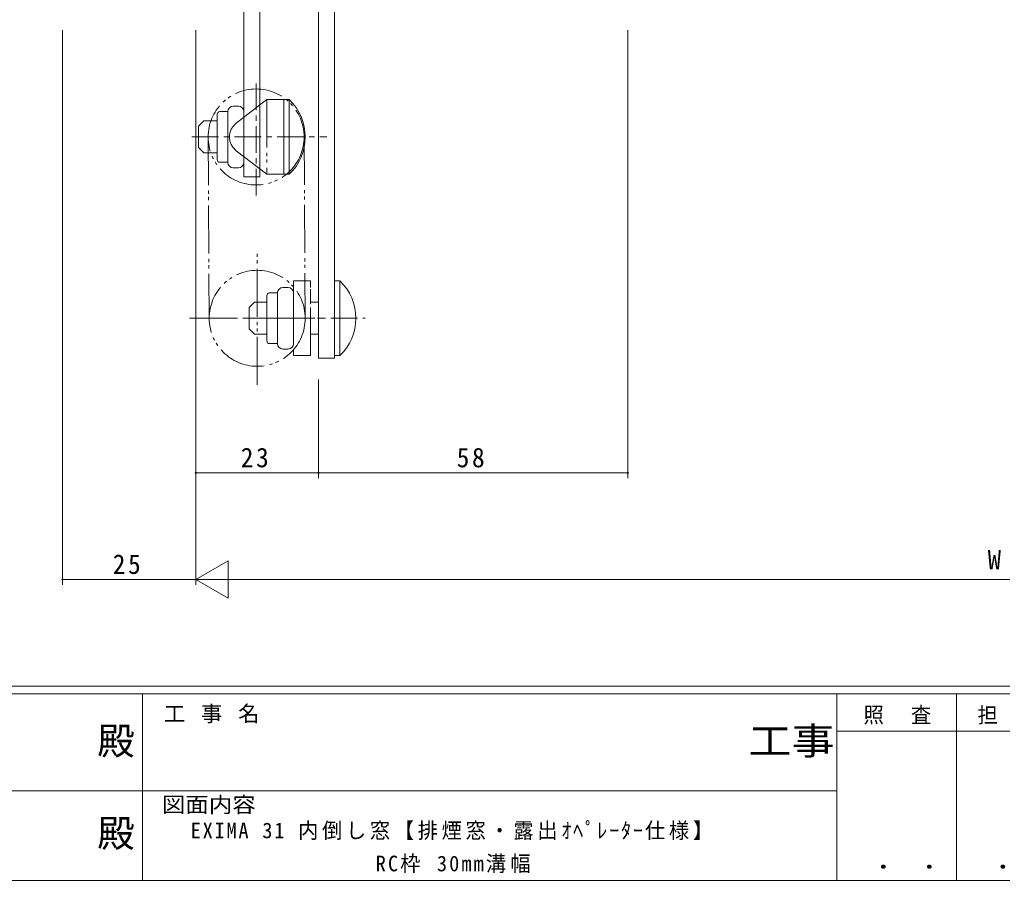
# Model space of a CAD drawing. Units: millimetres on the paper. Extents: x -420 to 373, y -297 to 267.
# Drawn here: x -55.7 to 128.5, y -297 to -135.6 of the extents above; entities that cross this region are included whole.
import ezdxf
from ezdxf.enums import TextEntityAlignment as Align

# ---------------------------------------------------------------- set-up
doc = ezdxf.new("R2010")
doc.units = ezdxf.units.MM
for name, pattern in [('CHAIN1', [8, 5, -1, 1, -1]), ('DASHED3', [4, 3, -1]), ('DOUBLE_CHAIN2', [12.8, 9, -1, 0.6, -0.6, 0.6, -1])]:
    doc.linetypes.add(name, pattern=pattern)
for name, color, linetype, lineweight in [('0-1_YKK_ZWAK', 7, 'Continuous', 9), ('0-5_YKK_13', 4, 'Continuous', 9), ('0-6_YKK_D', 6, 'Continuous', 9)]:
    doc.layers.add(name, color=color, linetype=linetype, lineweight=lineweight)
doc.layers.add('0-2_USER1', color=3, linetype='Continuous')
doc.styles.add('ＭＳ ゴシック', font='')
doc.styles.get('ＭＳ ゴシック').set_extended_font_data('MS Gothic')

msp = doc.modelspace()

# ---------------------------------------------------------------- linework, layer by layer
at = {"layer": '0-1_YKK_ZWAK'}
for p, q in [((352.3, -260.6), (-417.7, -260.6)), ((314.5, -262), (-417.7, -262)), ((-32.7, -262), (-32.7, -297)), ((97.5, -262), (97.5, -297)), ((119.9, -262), (119.9, -297)), ((165.684, -268.999), (97.5, -268.999)), ((-160.1, -280.199), (-31.3, -280.199)), ((-31.3, -280.199), (97.5, -280.199)), ((-417.7, -297), (314.5, -297))]:
    msp.add_line(p, q, dxfattribs=at)
at = {"layer": '0-5_YKK_13'}
for p, q in [((0.298, -114.6), (0.298, -199.1)), ((3.298, -199.1), (3.298, -114.6)), ((-13.702, -165.1), (-13.702, -132.6)), ((-10.702, -132.6), (-10.702, -165.1)), ((-5.202, -150.6), (-6.202, -150.6)), ((-6.202, -164.6), (-6.202, -150.6)), ((-5.202, -150.6), (-5.202, -164.6)), ((-16.702, -152.85), (-18.202, -152.85)), ((-16.702, -152.826), (-16.702, -154.213)), ((-15.702, -151.826), (-14.702, -151.826)), ((-13.702, -152.826), (-13.702, -162.374)), ((-9.402, -152.147), (-9.402, -154.897)), ((-18.702, -153.35), (-18.702, -161.85)), ((-16.702, -160.987), (-16.702, -154.213)), ((-22.202, -155.6), (-22.202, -159.6)), ((-16.702, -160.987), (-16.702, -162.374)), ((-10.702, -160.303), (-10.702, -163.053)), ((-16.702, -162.35), (-18.202, -162.35)), ((-15.702, -163.374), (-14.702, -163.374)), ((-10.702, -165.1), (-13.702, -165.1)), ((-5.202, -164.6), (-6.202, -164.6)), ((-6.402, -185.826), (-5.402, -185.826)), ((4.298, -184.6), (3.298, -184.6)), ((3.298, -184.6), (3.298, -198.6)), ((4.298, -198.6), (4.298, -184.6)), ((-9.402, -195.85), (-9.402, -187.35)), ((-7.402, -186.85), (-8.902, -186.85)), ((-7.402, -188.213), (-7.402, -186.826)), ((-4.402, -196.374), (-4.402, -186.826)), ((-1.202, -186.147), (-1.202, -188.897)), ((-11.702, -188.6), (-12.702, -189.6)), ((-12.702, -193.6), (-12.702, -189.6)), ((-9.402, -188.6), (-11.702, -188.6)), ((-7.402, -188.213), (-7.402, -194.987)), ((-11.702, -194.6), (-12.702, -193.6)), ((-9.402, -194.6), (-11.702, -194.6)), ((-7.402, -196.374), (-7.402, -194.987)), ((-7.402, -196.35), (-8.902, -196.35)), ((-6.402, -197.374), (-5.402, -197.374)), ((4.298, -198.6), (3.298, -198.6)), ((0.298, -199.1), (3.298, -199.1))]:
    msp.add_line(p, q, dxfattribs=at)
at = {"layer": '0-5_YKK_13', "linetype": 'CHAIN1'}
for p, q in [((-11.402, -168.6), (-11.402, -146.6)), ((-23.435, -157.6), (1.884, -157.6)), ((-13.371, -191.6), (9.037, -191.6))]:
    msp.add_line(p, q, dxfattribs=at)
at = {"layer": '0-5_YKK_13', "linetype": 'DOUBLE_CHAIN2'}
for p, q in [((-15.138, -155.027), (-9.402, -150.6)), ((-6.202, -150.6), (-9.402, -150.6)), ((-9.402, -150.6), (-9.402, -164.6)), ((-6.202, -150.6), (-6.202, -164.6)), ((-20.402, -157.653), (-20.202, -191.653)), ((-2.402, -157.547), (-2.202, -191.547)), ((-15.138, -160.173), (-9.402, -164.6)), ((-6.202, -164.6), (-9.402, -164.6)), ((-11.202, -204.1), (-11.202, -179.1)), ((-1.202, -184.6), (-4.402, -184.6)), ((-4.402, -184.6), (-4.402, -198.6)), ((-1.202, -198.6), (-1.202, -184.6)), ((-23.902, -191.6), (0.658, -191.6)), ((-4.402, -198.6), (-1.202, -198.6))]:
    msp.add_line(p, q, dxfattribs=at)
at = {"layer": '0-5_YKK_13', "linetype": 'DASHED3'}
for p, q in [((0.298, -188.6), (-1.202, -188.6)), ((0.298, -194.6), (-1.202, -194.6))]:
    msp.add_line(p, q, dxfattribs=at)
at = {"layer": '0-5_YKK_13'}
for points in [[(-18.702, -154.6), (-21.202, -154.6), (-22.202, -155.6)], [(-18.702, -160.6), (-21.202, -160.6), (-22.202, -159.6)]]:
    msp.add_lwpolyline(points, dxfattribs=at)
at = {"layer": '0-5_YKK_13', "linetype": 'DOUBLE_CHAIN2'}
for centre in [(-11.402, -157.6), (-11.202, -191.6)]:
    msp.add_circle(centre, 9, dxfattribs=at)
at = {"layer": '0-5_YKK_13'}
for centre, radius, start, end in [((-11.869, -157.6), 9.667, 313.60283, 46.39716), ((-18.202, -153.35), 0.5, 90, 180), ((-15.702, -152.826), 1, 90, 180), ((-14.702, -152.826), 1, 0, 90), ((-18.202, -161.85), 0.5, 180, 270), ((-15.702, -162.374), 1, 180, 270), ((-14.702, -162.374), 1, 270, 0), ((-6.402, -186.826), 1, 90, 180), ((-5.402, -186.826), 1, 0, 90), ((-2.369, -191.6), 9.667, 313.60283, 46.39716), ((-8.902, -187.35), 0.5, 90, 180), ((-8.902, -195.85), 0.5, 180, 270), ((-6.402, -196.374), 1, 180, 270), ((-5.402, -196.374), 1, 270, 0)]:
    msp.add_arc(centre, radius, start, end, dxfattribs=at)
at = {"layer": '0-5_YKK_13', "linetype": 'DOUBLE_CHAIN2'}
msp.add_arc((-13.152, -157.6), 3.25, 127.66316, 232.33682, dxfattribs=at)
at = {"layer": '0-6_YKK_D'}
for p, q in [((-47.7, -137.6), (-47.7, -241.6)), ((-22.7, -137.6), (-22.7, -241.6)), ((-22.7, -137.6), (-22.7, -241.6)), ((58.3, -137.6), (58.3, -221.6)), ((-22.7, -203.1), (-22.7, -221.6)), ((0.3, -203.1), (0.3, -221.6)), ((0.3, -204.1), (0.3, -221.6)), ((-22.7, -220.6), (0.3, -220.6)), ((0.3, -220.6), (58.3, -220.6)), ((-22.7, -240.6), (-16.638, -237.1)), ((-16.638, -244.1), (-16.638, -237.1)), ((-47.7, -240.6), (-22.7, -240.6)), ((-22.7, -240.6), (-10.576, -240.6)), ((-22.7, -240.6), (-16.638, -244.1)), ((270.3, -240.6), (-15.7, -240.6))]:
    msp.add_line(p, q, dxfattribs=at)
for centre, start, end in [((-22.7, -220.6), 0, 180), ((-22.7, -220.6), 180, 0), ((0.3, -220.6), 0, 180), ((0.3, -220.6), 0, 180), ((0.3, -220.6), 180, 0), ((0.3, -220.6), 180, 0), ((58.3, -220.6), 0, 180), ((58.3, -220.6), 180, 0), ((-47.7, -240.6), 0, 180), ((-47.7, -240.6), 180, 0)]:
    msp.add_arc(centre, 0.106, start, end, dxfattribs=at)

# ---------------------------------------------------------------- texts
at = {"layer": '0-1_YKK_ZWAK', "color": 2, "style": 'ＭＳ ゴシック'}
for p in [(-41.182, -274.956), (-41.182, -292.278)]:
    msp.add_text('殿', height=5.132, dxfattribs=at).set_placement(p, align=Align.BOTTOM_LEFT)
at = {"layer": '0-1_YKK_ZWAK', "color": 2, "style": 'ＭＳ ゴシック', "width": 1.15}
msp.add_text('工事', height=5.132, dxfattribs=at).set_placement((80.931, -274.956), align=Align.BOTTOM_LEFT)
at = {"layer": '0-1_YKK_ZWAK', "style": 'ＭＳ ゴシック', "width": 1.1}
msp.add_text('図面内容', height=2.933, dxfattribs=at).set_placement((-29.083, -285.148), align=Align.BOTTOM_LEFT)
at = {"layer": '0-1_YKK_ZWAK', "color": 3, "style": 'ＭＳ ゴシック', "width": 1.15}
for p in [(101.955, -295.946), (124.355, -295.946)]:
    msp.add_text(' ． ．', height=3.666, dxfattribs=at).set_placement(p, align=Align.BOTTOM_LEFT)
at = {"layer": '0-1_YKK_ZWAK', "char_height": 2.933, "attachment_point": 7, "style": 'ＭＳ ゴシック'}
for s, insert in [('\\T1.16;工\\~事\\~名', (-28.688, -267.533)), ('\\T1.17;\\W0.95;照\\~\\~査', (102.489, -267.78)), ('\\T1.17;\\W0.95;担\\~\\~当', (123.855, -267.78))]:
    msp.add_mtext(s, dxfattribs=dict(at, insert=insert))
at = {"layer": '0-2_USER1', "color": 7, "char_height": 2.933, "attachment_point": 7, "style": 'ＭＳ ゴシック'}
for s, insert in [('\\T1.18;\\W0.95;EXIMA\\~31\\~内倒し窓【排煙窓・露出ｵﾍﾟﾚｰﾀｰ仕様】', (-23.663, -289.449)), ('\\T1.21;\\W0.95;RC枠\\~30mm溝幅', (11.017, -295.625))]:
    msp.add_mtext(s, dxfattribs=dict(at, insert=insert))
at = {"layer": '0-6_YKK_D', "color": 3, "style": 'ＭＳ ゴシック'}
msp.add_text('W', height=3.666, dxfattribs=at).set_placement((125.765, -239.8), align=Align.BOTTOM_LEFT)
at = {"layer": '0-6_YKK_D', "color": 3, "char_height": 3.666, "attachment_point": 7, "style": 'ＭＳ ゴシック'}
for s, insert in [('\\T1.21;\\W0.95;23', (-14.282, -219.6)), ('\\T1.21;\\W0.95;58', (26.206, -219.6)), ('\\T1.21;\\W0.95;25', (-38.282, -239.6))]:
    msp.add_mtext(s, dxfattribs=dict(at, insert=insert))

doc.saveas('drawing.dxf')
